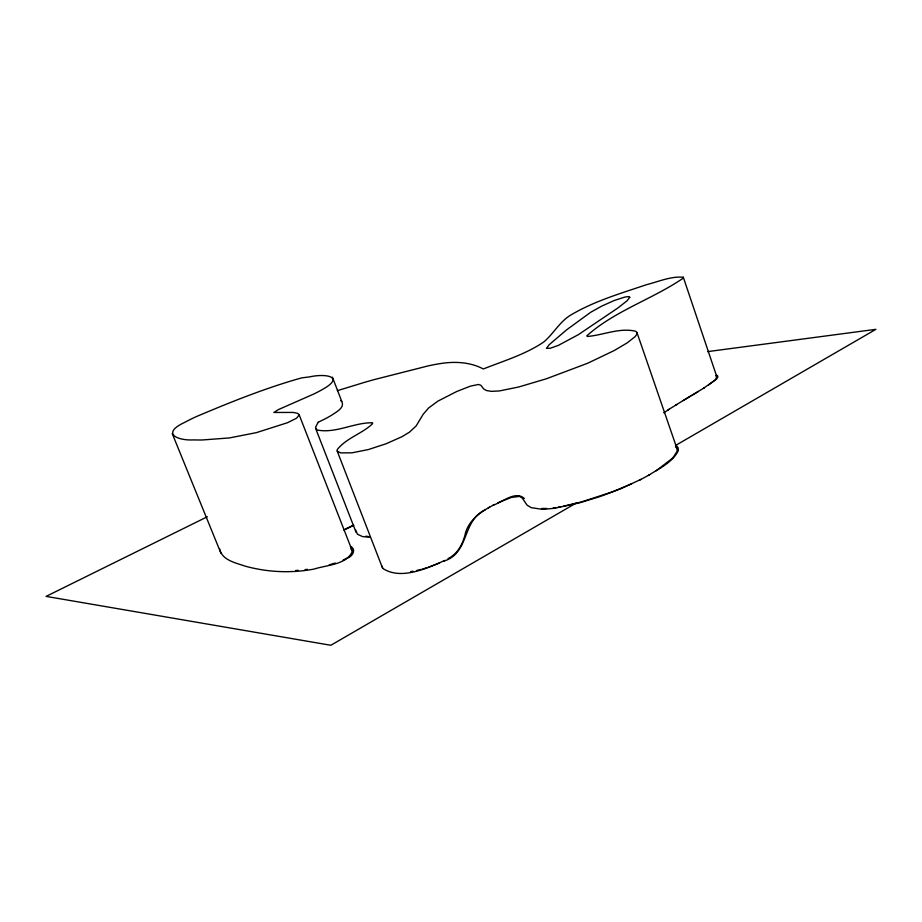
<?xml version="1.0" encoding="UTF-8"?>
<svg xmlns="http://www.w3.org/2000/svg" width="922" height="922" viewBox="0 0 922 922"><rect width="100%" height="100%" fill="white"/><g stroke="black" fill="none" stroke-linecap="round" stroke-linejoin="round"><path stroke-width="1.38" d="M337.337 390.686L363.487 382.665A217.338 31.59 -21.5 0 1 373.606 379.76L427.877 365.965A103.84 14.568 -20.9 0 1 440.405 363.579C454.811 361.263 470.208 362.023 483.324 368.961C503.758 360.882 525.321 354.44 543.669 342.062C553.845 333.557 560.023 320.868 572.02 314.333C595.139 300.814 621.117 293.3 646.334 284.737C658.366 281.729 670.859 276.047 683.317 277.268L716.786 376.614L715.472 379.726L708.626 384.958M683.317 277.268L683.167 278.19C652.43 299.235 614.617 310.852 586.726 335.919L587.521 336.461C603.495 335.101 619.538 327.425 635.661 331.252L636.941 332.496L636.825 334.271L635.12 336.634L627.26 342.834L614.283 350.51L587.671 363.245L546.423 378.758L518.648 387.01L499.309 390.951L491.368 391.354L486.436 390.536L483.67 388.923L480.881 385.292L478.495 384.474L470.427 386.134L456.793 391.481L437.904 401.128L428.615 407.997L423.198 414.255L416.099 425.987L409.391 432.211L401.854 436.751L386.145 443.747L368.281 449.59L351.939 452.829L340.575 452.886L337.233 451.158L337.129 449.763C346.211 438.008 361.989 433.847 372.58 423.705L372.546 422.783C353.933 422.414 335.7 433.813 316.914 429.963L315.566 427.163L318.171 422.288M299.177 414.958L296.573 418.208L287.526 422.702L256.385 432.637L229.371 437.938L202.206 439.978A716.959 74.428 -18.8 0 1 194.023 439.898C177.162 440.831 160.716 433.398 184.896 422.276A43.196 4.76 -21.4 0 1 196.282 416.617C230.604 402.119 265.536 388.012 301.356 377.962A625.381 73.518 -23.6 0 1 309.562 376.902C325.616 373.226 346.13 376.649 321.617 389.937A45.385 5.44 -21.2 0 1 313.964 393.948L278.536 409.529L273.811 412.468L293.277 412.434L297.46 413.287L299.028 414.462L352.411 551.218C346.972 564.771 326.642 564.967 314.275 569.024C294.418 572.816 273.822 572.539 254.057 568.309A705.342 129.668 -17.4 0 1 245.16 566.154C235.894 562.881 221.833 560.265 219.667 548.913M347.79 557.948C352.63 556.277 356.618 549.166 350.452 546.412M485.099 509.935C461.818 520.527 469.644 553.719 443.436 561.233M656.199 470.785L672.864 457.923L677.174 451.204L677.013 448.645L636.941 332.496M448.034 558.651C458.199 553.569 463.27 543.116 465.598 532.536C469.114 520.826 479.256 512.793 489.594 507.169M663.771 412.826L669.118 409.31M703.428 388.3L716.475 379.161L717.789 377.352L717.789 376.061L716.671 375.208M668.047 409.91L676.748 404.516M704.454 387.724L675.688 405.115M691.581 395.538L698.369 391.458M683.26 400.494L690.543 396.114M648.431 475.418C659.115 468.434 672.576 462.556 678.385 450.489L678.212 447.942L676.679 445.925M575.985 503.17L330.837 645.273L46.1 596.384L207.335 516.746M675.538 445.464L875.9 329.327L707.589 351.628M488.314 507.884L494.365 504.518M639.787 480.051L649.699 474.669M347.398 557.971L343.18 560.034M353.818 525.298L343.883 530.069M493.086 505.233C502.133 502.34 515.582 490.204 524.364 498.514M353.38 525.252L345.243 529.124M318.355 422.195L323.876 419.487A45.247 6.27 -21.3 0 0 331.436 415.338C335.689 412.272 345.185 407.916 341.751 401.404L332.416 377.144M444.877 560.415C426.932 568.378 400.828 580.48 382.653 568.332L337.233 451.158M641.067 479.302L620.529 488.867L600.003 496.566L579.95 502.721L554.479 508.322L542.482 509.336L531.245 507.676L527.107 505.187L522.209 497.995L519.57 496.405L511.376 497.407L497.972 502.79M631.72 483.808L611.62 492.118L582.508 501.591M439.748 562.893L428.396 567.295M335.274 563.031L329.154 564.886M422.437 569.093L427.209 567.652M581.275 501.948L563.411 506.224M416.479 570.557L421.25 569.393M410.636 571.628L412.975 571.202M558.34 507.112L560.876 506.662M305.067 569.635L307.429 569.323M553.2 507.861L555.805 507.549M295.732 570.453L298.048 570.315M546.55 508.448L541.525 508.483M369.803 537.261L362.519 536.581L357.517 534.287L355.604 530.012M340.737 400.69L341.751 401.404M715.679 375.761L716.786 376.614M350.959 548.786L352.411 551.218M675.48 446.628L677.013 448.645M172.23 433.594L220.934 553.212M315.75 428.707L356.065 532.282M382.307 566.315L382.653 568.332M368.224 536.466A80.076 18.002 -20.8 0 1 365.792 536.224M629.784 297.31L627.087 300.779L617.763 308.075L578.348 334.663L558.317 345.404L550.411 348.205L546.435 348.366L549.166 344.724L566.557 329.892L590.622 312.328L601.651 306.15L614.133 300.537L624.932 297.045L628.746 296.607L629.784 297.31"/></g></svg>
